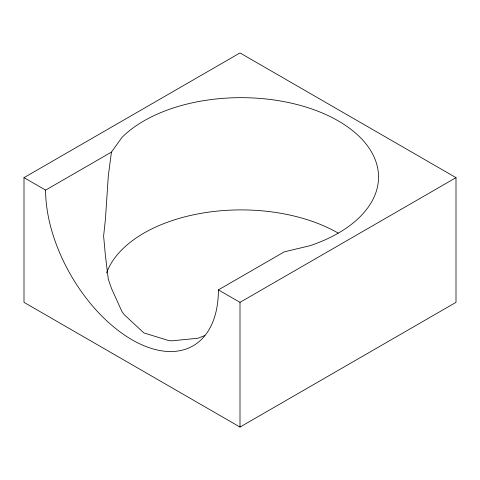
<?xml version="1.0" encoding="UTF-8"?>
<svg xmlns="http://www.w3.org/2000/svg" width="480" height="480" viewBox="0 0 480 480"><rect width="100%" height="100%" fill="white"/><g stroke="black" fill="none" stroke-linecap="round" stroke-linejoin="round"><path stroke-width="0.72" d="M24 177.648L240 52.938L456 177.648L456 302.352L240 427.062L24 302.352L24 177.648L45.6 190.116A122.19 70.548 60 0 0 132 339.768A122.19 70.548 60 0 0 218.4 289.884L284.244 251.868L309.81 245.754A137.46 79.362 0 0 0 338.274 120.906A137.46 79.362 0 0 0 122.034 137.346L111.444 152.106L108.3 175.974L105.462 218.802L103.614 236.076L105.39 255.36L108.3 279.18L111.462 288.372L122.034 311.736L124.458 314.898L143.874 332.91L169.182 340.722L172.344 340.782L197.862 338.256L204.804 335.568M45.6 190.116L111.444 152.106M218.4 289.884L240 302.352L456 177.648M240 302.352L240 427.062M106.578 272.88A137.46 79.362 0 0 1 201.936 213.186A137.46 79.362 0 0 1 338.274 233.142"/></g></svg>
